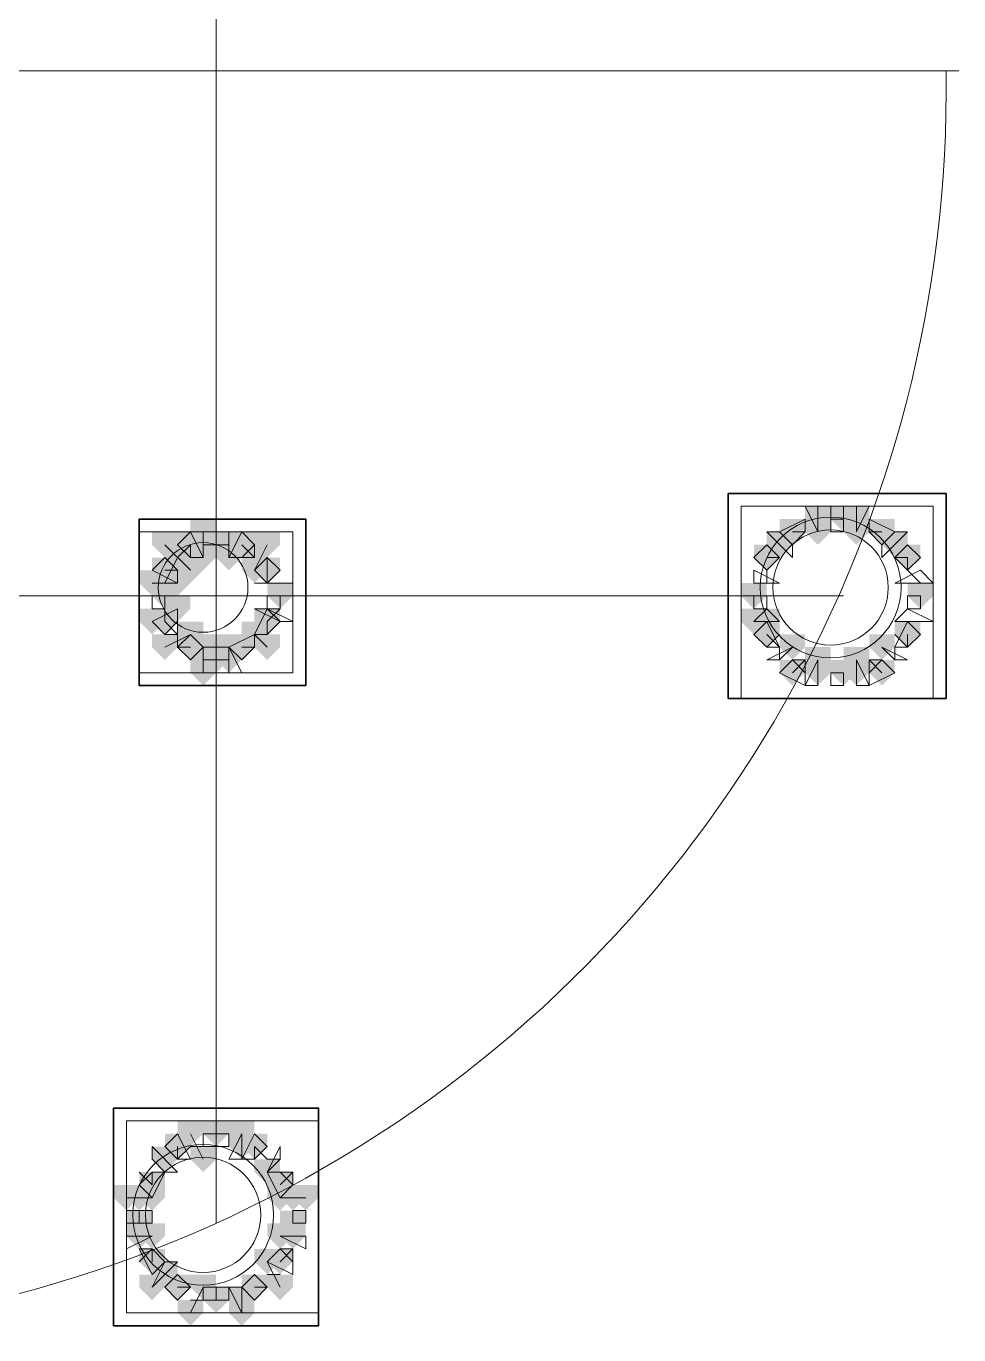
# Model space of a CAD drawing. Header units: millimetres. Extents: x 2315 to 4619, y 1334 to 1897.
# Drawn here: x 3851.61 to 3856.06, y 1548.68 to 1554.92 of the extents above; entities that cross this region are included whole.
import ezdxf

# ---------------------------------------------------------------- set-up
doc = ezdxf.new("R2010")
doc.units = ezdxf.units.MM
for name, color, linetype, true_color in [('PDF_10', 7, 'Continuous', 0x00b85c), ('PDF_AXIS', 7, 'Continuous', 0x00b85c), ('PDF_柱构件', 7, 'Continuous', 0x00b85c), ('PDF_转运站初步方案', 7, 'Continuous', 0x00b85c)]:
    doc.layers.add(name, color=color, linetype=linetype, true_color=true_color)
doc.layers.add('PDF_中心线层', color=1, linetype='Continuous')
doc.layers.add('PDF_粗实线层', color=7, linetype='Continuous')

msp = doc.modelspace()

# ---------------------------------------------------------------- hatches: boundary and pattern name
at = {"layer": 'PDF_10', "transparency": 33554559}
for points in [[(3855.5111, 1552.6298), (3855.45, 1552.6298), (3855.45, 1552.5687), (3855.5111, 1552.5076), (3855.5722, 1552.5687), (3855.5722, 1552.6298)], [(3855.5111, 1552.6298), (3855.45, 1552.6298), (3855.45, 1552.5687), (3855.5111, 1552.5076), (3855.5722, 1552.5687), (3855.5722, 1552.6298)], [(3855.2668, 1552.5687), (3855.2057, 1552.5687), (3855.2057, 1552.5076), (3855.2668, 1552.4466), (3855.3279, 1552.5076), (3855.3279, 1552.5687)], [(3855.2668, 1552.5687), (3855.2057, 1552.5687), (3855.2057, 1552.5076), (3855.2668, 1552.4466), (3855.3279, 1552.5076), (3855.3279, 1552.5687)], [(3855.6944, 1552.5687), (3855.6333, 1552.5687), (3855.6333, 1552.5076), (3855.6944, 1552.4466), (3855.7554, 1552.5076), (3855.7554, 1552.5687)], [(3855.6944, 1552.5687), (3855.6333, 1552.5687), (3855.6333, 1552.5076), (3855.6944, 1552.4466), (3855.7554, 1552.5076), (3855.7554, 1552.5687)], [(3852.396, 1552.5076), (3852.3349, 1552.5076), (3852.3349, 1552.4466), (3852.396, 1552.3855), (3852.4571, 1552.4466), (3852.4571, 1552.5076)], [(3852.396, 1552.5076), (3852.3349, 1552.5076), (3852.3349, 1552.4466), (3852.396, 1552.3855), (3852.4571, 1552.4466), (3852.4571, 1552.5076)], [(3852.5181, 1552.5076), (3852.4571, 1552.5076), (3852.4571, 1552.4466), (3852.5181, 1552.3855), (3852.5792, 1552.4466), (3852.5792, 1552.5076)], [(3852.5181, 1552.5076), (3852.4571, 1552.5076), (3852.4571, 1552.4466), (3852.5181, 1552.3855), (3852.5792, 1552.4466), (3852.5792, 1552.5076)], [(3852.6403, 1552.5076), (3852.5792, 1552.5076), (3852.5792, 1552.4466), (3852.6403, 1552.3855), (3852.7014, 1552.4466), (3852.7014, 1552.5076)], [(3852.6403, 1552.5076), (3852.5792, 1552.5076), (3852.5792, 1552.4466), (3852.6403, 1552.3855), (3852.7014, 1552.4466), (3852.7014, 1552.5076)], [(3855.1446, 1552.4466), (3855.0836, 1552.4466), (3855.0836, 1552.3855), (3855.1446, 1552.3244), (3855.2057, 1552.3855), (3855.2057, 1552.4466)], [(3855.1446, 1552.4466), (3855.0836, 1552.4466), (3855.0836, 1552.3855), (3855.1446, 1552.3244), (3855.2057, 1552.3855), (3855.2057, 1552.4466)], [(3855.8165, 1552.4466), (3855.7554, 1552.4466), (3855.7554, 1552.3855), (3855.8165, 1552.3244), (3855.8776, 1552.3855), (3855.8776, 1552.4466)], [(3855.8165, 1552.4466), (3855.7554, 1552.4466), (3855.7554, 1552.3855), (3855.8165, 1552.3244), (3855.8776, 1552.3855), (3855.8776, 1552.4466)], [(3852.2738, 1552.3855), (3852.2127, 1552.3855), (3852.2127, 1552.3244), (3852.2738, 1552.2633), (3852.3349, 1552.3244), (3852.3349, 1552.3855)], [(3852.2738, 1552.3855), (3852.2127, 1552.3855), (3852.2127, 1552.3244), (3852.2738, 1552.2633), (3852.3349, 1552.3244), (3852.3349, 1552.3855)], [(3852.7625, 1552.3855), (3852.7014, 1552.3855), (3852.7014, 1552.3244), (3852.7625, 1552.2633), (3852.8236, 1552.3244), (3852.8236, 1552.3855)], [(3852.7625, 1552.3855), (3852.7014, 1552.3855), (3852.7014, 1552.3244), (3852.7625, 1552.2633), (3852.8236, 1552.3244), (3852.8236, 1552.3855)], [(3852.7625, 1552.3855), (3852.7014, 1552.3855), (3852.7014, 1552.3244), (3852.7625, 1552.2633), (3852.8236, 1552.3244), (3852.8236, 1552.3855)], [(3852.2738, 1552.2633), (3852.2127, 1552.2633), (3852.2127, 1552.2022), (3852.2738, 1552.1412), (3852.3349, 1552.2022), (3852.3349, 1552.2633)], [(3852.2738, 1552.2633), (3852.2127, 1552.2633), (3852.2127, 1552.2022), (3852.2738, 1552.1412), (3852.3349, 1552.2022), (3852.3349, 1552.2633)], [(3852.8236, 1552.2633), (3852.7625, 1552.2633), (3852.7625, 1552.2022), (3852.8236, 1552.1412), (3852.8846, 1552.2022), (3852.8846, 1552.2633)], [(3852.8236, 1552.2633), (3852.7625, 1552.2633), (3852.7625, 1552.2022), (3852.8236, 1552.1412), (3852.8846, 1552.2022), (3852.8846, 1552.2633)], [(3855.0836, 1552.2633), (3855.0225, 1552.2633), (3855.0225, 1552.2022), (3855.0836, 1552.1412), (3855.1446, 1552.2022), (3855.1446, 1552.2633)], [(3855.0836, 1552.2633), (3855.0225, 1552.2633), (3855.0225, 1552.2022), (3855.0836, 1552.1412), (3855.1446, 1552.2022), (3855.1446, 1552.2633)], [(3855.8776, 1552.2633), (3855.8165, 1552.2633), (3855.8165, 1552.2022), (3855.8776, 1552.1412), (3855.9387, 1552.2022), (3855.9387, 1552.2633)], [(3855.8776, 1552.2633), (3855.8165, 1552.2633), (3855.8165, 1552.2022), (3855.8776, 1552.1412), (3855.9387, 1552.2022), (3855.9387, 1552.2633)], [(3852.2738, 1552.1412), (3852.2127, 1552.1412), (3852.2127, 1552.0801), (3852.2738, 1552.019), (3852.3349, 1552.0801), (3852.3349, 1552.1412)], [(3852.2738, 1552.1412), (3852.2127, 1552.1412), (3852.2127, 1552.0801), (3852.2738, 1552.019), (3852.3349, 1552.0801), (3852.3349, 1552.1412)], [(3852.7625, 1552.1412), (3852.7014, 1552.1412), (3852.7014, 1552.0801), (3852.7625, 1552.019), (3852.8236, 1552.0801), (3852.8236, 1552.1412)], [(3852.7625, 1552.1412), (3852.7014, 1552.1412), (3852.7014, 1552.0801), (3852.7625, 1552.019), (3852.8236, 1552.0801), (3852.8236, 1552.1412)], [(3852.396, 1552.019), (3852.3349, 1552.019), (3852.3349, 1551.9579), (3852.396, 1551.8968), (3852.4571, 1551.9579), (3852.4571, 1552.019)], [(3852.396, 1552.019), (3852.3349, 1552.019), (3852.3349, 1551.9579), (3852.396, 1551.8968), (3852.4571, 1551.9579), (3852.4571, 1552.019)], [(3852.396, 1552.019), (3852.3349, 1552.019), (3852.3349, 1551.9579), (3852.396, 1551.8968), (3852.4571, 1551.9579), (3852.4571, 1552.019)], [(3852.6403, 1552.019), (3852.5792, 1552.019), (3852.5792, 1551.9579), (3852.6403, 1551.8968), (3852.7014, 1551.9579), (3852.7014, 1552.019)], [(3852.6403, 1552.019), (3852.5792, 1552.019), (3852.5792, 1551.9579), (3852.6403, 1551.8968), (3852.7014, 1551.9579), (3852.7014, 1552.019)], [(3855.1446, 1552.0801), (3855.0836, 1552.0801), (3855.0836, 1552.019), (3855.1446, 1551.9579), (3855.2057, 1552.019), (3855.2057, 1552.0801)], [(3855.1446, 1552.0801), (3855.0836, 1552.0801), (3855.0836, 1552.019), (3855.1446, 1551.9579), (3855.2057, 1552.019), (3855.2057, 1552.0801)], [(3855.8165, 1552.0801), (3855.7554, 1552.0801), (3855.7554, 1552.019), (3855.8165, 1551.9579), (3855.8776, 1552.019), (3855.8776, 1552.0801)], [(3855.8165, 1552.0801), (3855.7554, 1552.0801), (3855.7554, 1552.019), (3855.8165, 1551.9579), (3855.8776, 1552.019), (3855.8776, 1552.0801)], [(3852.5181, 1551.9579), (3852.4571, 1551.9579), (3852.4571, 1551.8968), (3852.5181, 1551.8357), (3852.5792, 1551.8968), (3852.5792, 1551.9579)], [(3852.5181, 1551.9579), (3852.4571, 1551.9579), (3852.4571, 1551.8968), (3852.5181, 1551.8357), (3852.5792, 1551.8968), (3852.5792, 1551.9579)], [(3855.2668, 1551.8968), (3855.2057, 1551.8968), (3855.2057, 1551.8357), (3855.2668, 1551.7747), (3855.3279, 1551.8357), (3855.3279, 1551.8968)], [(3855.2668, 1551.8968), (3855.2057, 1551.8968), (3855.2057, 1551.8357), (3855.2668, 1551.7747), (3855.3279, 1551.8357), (3855.3279, 1551.8968)], [(3855.5111, 1551.8968), (3855.45, 1551.8968), (3855.45, 1551.8357), (3855.5111, 1551.7747), (3855.5722, 1551.8357), (3855.5722, 1551.8968)], [(3855.5111, 1551.8968), (3855.45, 1551.8968), (3855.45, 1551.8357), (3855.5111, 1551.7747), (3855.5722, 1551.8357), (3855.5722, 1551.8968)], [(3855.6944, 1551.8968), (3855.6333, 1551.8968), (3855.6333, 1551.8357), (3855.6944, 1551.7747), (3855.7554, 1551.8357), (3855.7554, 1551.8968)], [(3855.6944, 1551.8968), (3855.6333, 1551.8968), (3855.6333, 1551.8357), (3855.6944, 1551.7747), (3855.7554, 1551.8357), (3855.7554, 1551.8968)], [(3852.5181, 1549.6979), (3852.4571, 1549.6979), (3852.4571, 1549.6368), (3852.5181, 1549.5757), (3852.5792, 1549.6368), (3852.5792, 1549.6979)], [(3852.5181, 1549.6979), (3852.4571, 1549.6979), (3852.4571, 1549.6368), (3852.5181, 1549.5757), (3852.5792, 1549.6368), (3852.5792, 1549.6979)], [(3852.3349, 1549.6368), (3852.2738, 1549.6368), (3852.2738, 1549.5757), (3852.3349, 1549.5147), (3852.396, 1549.5757), (3852.396, 1549.6368)], [(3852.3349, 1549.6368), (3852.2738, 1549.6368), (3852.2738, 1549.5757), (3852.3349, 1549.5147), (3852.396, 1549.5757), (3852.396, 1549.6368)], [(3852.7014, 1549.6368), (3852.6403, 1549.6368), (3852.6403, 1549.5757), (3852.7014, 1549.5147), (3852.7625, 1549.5757), (3852.7625, 1549.6368)], [(3852.7014, 1549.6368), (3852.6403, 1549.6368), (3852.6403, 1549.5757), (3852.7014, 1549.5147), (3852.7625, 1549.5757), (3852.7625, 1549.6368)], [(3852.2127, 1549.4536), (3852.1517, 1549.4536), (3852.1517, 1549.3925), (3852.2127, 1549.3314), (3852.2738, 1549.3925), (3852.2738, 1549.4536)], [(3852.2127, 1549.4536), (3852.1517, 1549.4536), (3852.1517, 1549.3925), (3852.2127, 1549.3314), (3852.2738, 1549.3925), (3852.2738, 1549.4536)], [(3852.8236, 1549.4536), (3852.7625, 1549.4536), (3852.7625, 1549.3925), (3852.8236, 1549.3314), (3852.8846, 1549.3925), (3852.8846, 1549.4536)], [(3852.8236, 1549.4536), (3852.7625, 1549.4536), (3852.7625, 1549.3925), (3852.8236, 1549.3314), (3852.8846, 1549.3925), (3852.8846, 1549.4536)], [(3852.1517, 1549.2703), (3852.0906, 1549.2703), (3852.0906, 1549.2093), (3852.1517, 1549.1482), (3852.2127, 1549.2093), (3852.2127, 1549.2703)], [(3852.1517, 1549.2703), (3852.0906, 1549.2703), (3852.0906, 1549.2093), (3852.1517, 1549.1482), (3852.2127, 1549.2093), (3852.2127, 1549.2703)], [(3852.1517, 1549.2703), (3852.0906, 1549.2703), (3852.0906, 1549.2093), (3852.1517, 1549.1482), (3852.2127, 1549.2093), (3852.2127, 1549.2703)], [(3852.8846, 1549.2703), (3852.8236, 1549.2703), (3852.8236, 1549.2093), (3852.8846, 1549.1482), (3852.9457, 1549.2093), (3852.9457, 1549.2703)], [(3852.8846, 1549.2703), (3852.8236, 1549.2703), (3852.8236, 1549.2093), (3852.8846, 1549.1482), (3852.9457, 1549.2093), (3852.9457, 1549.2703)], [(3852.2127, 1549.0871), (3852.1517, 1549.0871), (3852.1517, 1549.026), (3852.2127, 1548.9649), (3852.2738, 1549.026), (3852.2738, 1549.0871)], [(3852.2127, 1549.0871), (3852.1517, 1549.0871), (3852.1517, 1549.026), (3852.2127, 1548.9649), (3852.2738, 1549.026), (3852.2738, 1549.0871)], [(3852.8236, 1549.0871), (3852.7625, 1549.0871), (3852.7625, 1549.026), (3852.8236, 1548.9649), (3852.8846, 1549.026), (3852.8846, 1549.0871)], [(3852.8236, 1549.0871), (3852.7625, 1549.0871), (3852.7625, 1549.026), (3852.8236, 1548.9649), (3852.8846, 1549.026), (3852.8846, 1549.0871)], [(3852.3349, 1548.9649), (3852.2738, 1548.9649), (3852.2738, 1548.9039), (3852.3349, 1548.8428), (3852.396, 1548.9039), (3852.396, 1548.9649)], [(3852.3349, 1548.9649), (3852.2738, 1548.9649), (3852.2738, 1548.9039), (3852.3349, 1548.8428), (3852.396, 1548.9039), (3852.396, 1548.9649)], [(3852.3349, 1548.9649), (3852.2738, 1548.9649), (3852.2738, 1548.9039), (3852.3349, 1548.8428), (3852.396, 1548.9039), (3852.396, 1548.9649)], [(3852.7014, 1548.9649), (3852.6403, 1548.9649), (3852.6403, 1548.9039), (3852.7014, 1548.8428), (3852.7625, 1548.9039), (3852.7625, 1548.9649)], [(3852.7014, 1548.9649), (3852.6403, 1548.9649), (3852.6403, 1548.9039), (3852.7014, 1548.8428), (3852.7625, 1548.9039), (3852.7625, 1548.9649)], [(3852.7014, 1548.9649), (3852.6403, 1548.9649), (3852.6403, 1548.9039), (3852.7014, 1548.8428), (3852.7625, 1548.9039), (3852.7625, 1548.9649)], [(3852.5181, 1548.9039), (3852.4571, 1548.9039), (3852.4571, 1548.8428), (3852.5181, 1548.7817), (3852.5792, 1548.8428), (3852.5792, 1548.9039)], [(3852.5181, 1548.9039), (3852.4571, 1548.9039), (3852.4571, 1548.8428), (3852.5181, 1548.7817), (3852.5792, 1548.8428), (3852.5792, 1548.9039)]]:
    msp.add_hatch(color=6, dxfattribs=at).paths.add_polyline_path(points)
at = {"layer": 'PDF_柱构件', "transparency": 33554559}
for points in [[(3855.389, 1552.6298), (3855.3279, 1552.6298), (3855.3279, 1552.5687), (3855.389, 1552.5076), (3855.45, 1552.5687), (3855.45, 1552.6298)], [(3855.5722, 1552.6298), (3855.5111, 1552.6298), (3855.5111, 1552.5687), (3855.5722, 1552.5076), (3855.6333, 1552.5687), (3855.6333, 1552.6298)], [(3852.4571, 1552.5687), (3852.396, 1552.5687), (3852.396, 1552.5076), (3852.4571, 1552.4466), (3852.5181, 1552.5076), (3852.5181, 1552.5687)], [(3855.389, 1552.5687), (3855.3279, 1552.5687), (3855.3279, 1552.5076), (3855.389, 1552.4466), (3855.45, 1552.5076), (3855.45, 1552.5687)], [(3855.5722, 1552.5687), (3855.5111, 1552.5687), (3855.5111, 1552.5076), (3855.5722, 1552.4466), (3855.6333, 1552.5076), (3855.6333, 1552.5687)], [(3852.2738, 1552.5076), (3852.2127, 1552.5076), (3852.2127, 1552.4466), (3852.2738, 1552.3855), (3852.3349, 1552.4466), (3852.3349, 1552.5076)], [(3852.4571, 1552.5076), (3852.396, 1552.5076), (3852.396, 1552.4466), (3852.4571, 1552.3855), (3852.5181, 1552.4466), (3852.5181, 1552.5076)], [(3852.5792, 1552.5076), (3852.5181, 1552.5076), (3852.5181, 1552.4466), (3852.5792, 1552.3855), (3852.6403, 1552.4466), (3852.6403, 1552.5076)], [(3852.7625, 1552.5076), (3852.7014, 1552.5076), (3852.7014, 1552.4466), (3852.7625, 1552.3855), (3852.8236, 1552.4466), (3852.8236, 1552.5076)], [(3855.2057, 1552.5076), (3855.1446, 1552.5076), (3855.1446, 1552.4466), (3855.2057, 1552.3855), (3855.2668, 1552.4466), (3855.2668, 1552.5076)], [(3855.7554, 1552.5076), (3855.6944, 1552.5076), (3855.6944, 1552.4466), (3855.7554, 1552.3855), (3855.8165, 1552.4466), (3855.8165, 1552.5076)], [(3852.3349, 1552.4466), (3852.2738, 1552.4466), (3852.2738, 1552.3855), (3852.3349, 1552.3244), (3852.396, 1552.3855), (3852.396, 1552.4466)], [(3852.4571, 1552.4466), (3852.396, 1552.4466), (3852.396, 1552.3855), (3852.4571, 1552.3244), (3852.5181, 1552.3855), (3852.5181, 1552.4466)], [(3852.5792, 1552.4466), (3852.5181, 1552.4466), (3852.5181, 1552.3855), (3852.5792, 1552.3244), (3852.6403, 1552.3855), (3852.6403, 1552.4466)], [(3852.7014, 1552.4466), (3852.6403, 1552.4466), (3852.6403, 1552.3855), (3852.7014, 1552.3244), (3852.7625, 1552.3855), (3852.7625, 1552.4466)], [(3852.396, 1552.3855), (3852.3349, 1552.3855), (3852.3349, 1552.3244), (3852.396, 1552.2633), (3852.4571, 1552.3244), (3852.4571, 1552.3855)], [(3852.7014, 1552.3855), (3852.6403, 1552.3855), (3852.6403, 1552.3244), (3852.7014, 1552.2633), (3852.7625, 1552.3244), (3852.7625, 1552.3855)], [(3852.2127, 1552.3244), (3852.1517, 1552.3244), (3852.1517, 1552.2633), (3852.2127, 1552.2022), (3852.2738, 1552.2633), (3852.2738, 1552.3244)], [(3852.2738, 1552.3244), (3852.2127, 1552.3244), (3852.2127, 1552.2633), (3852.2738, 1552.2022), (3852.3349, 1552.2633), (3852.3349, 1552.3244)], [(3852.3349, 1552.3244), (3852.2738, 1552.3244), (3852.2738, 1552.2633), (3852.3349, 1552.2022), (3852.396, 1552.2633), (3852.396, 1552.3244)], [(3852.3349, 1552.2022), (3852.2738, 1552.2022), (3852.2738, 1552.1412), (3852.3349, 1552.0801), (3852.396, 1552.1412), (3852.396, 1552.2022)], [(3852.2127, 1552.1412), (3852.1517, 1552.1412), (3852.1517, 1552.0801), (3852.2127, 1552.019), (3852.2738, 1552.0801), (3852.2738, 1552.1412)], [(3855.0836, 1552.1412), (3855.0225, 1552.1412), (3855.0225, 1552.0801), (3855.0836, 1552.019), (3855.1446, 1552.0801), (3855.1446, 1552.1412)], [(3855.1446, 1552.1412), (3855.0836, 1552.1412), (3855.0836, 1552.0801), (3855.1446, 1552.019), (3855.2057, 1552.0801), (3855.2057, 1552.1412)], [(3852.2738, 1552.019), (3852.2127, 1552.019), (3852.2127, 1551.9579), (3852.2738, 1551.8968), (3852.3349, 1551.9579), (3852.3349, 1552.019)], [(3852.396, 1552.0801), (3852.3349, 1552.0801), (3852.3349, 1552.019), (3852.396, 1551.9579), (3852.4571, 1552.019), (3852.4571, 1552.0801)], [(3852.4571, 1552.019), (3852.396, 1552.019), (3852.396, 1551.9579), (3852.4571, 1551.8968), (3852.5181, 1551.9579), (3852.5181, 1552.019)], [(3852.5792, 1552.019), (3852.5181, 1552.019), (3852.5181, 1551.9579), (3852.5792, 1551.8968), (3852.6403, 1551.9579), (3852.6403, 1552.019)], [(3852.7014, 1552.0801), (3852.6403, 1552.0801), (3852.6403, 1552.019), (3852.7014, 1551.9579), (3852.7625, 1552.019), (3852.7625, 1552.0801)], [(3852.7625, 1552.019), (3852.7014, 1552.019), (3852.7014, 1551.9579), (3852.7625, 1551.8968), (3852.8236, 1551.9579), (3852.8236, 1552.019)], [(3855.2668, 1552.019), (3855.2057, 1552.019), (3855.2057, 1551.9579), (3855.2668, 1551.8968), (3855.3279, 1551.9579), (3855.3279, 1552.019)], [(3855.6944, 1552.019), (3855.6333, 1552.019), (3855.6333, 1551.9579), (3855.6944, 1551.8968), (3855.7554, 1551.9579), (3855.7554, 1552.019)], [(3852.4571, 1551.9579), (3852.396, 1551.9579), (3852.396, 1551.8968), (3852.4571, 1551.8357), (3852.5181, 1551.8968), (3852.5181, 1551.9579)], [(3852.5792, 1551.9579), (3852.5181, 1551.9579), (3852.5181, 1551.8968), (3852.5792, 1551.8357), (3852.6403, 1551.8968), (3852.6403, 1551.9579)], [(3855.389, 1551.9579), (3855.3279, 1551.9579), (3855.3279, 1551.8968), (3855.389, 1551.8357), (3855.45, 1551.8968), (3855.45, 1551.9579)], [(3855.5722, 1551.9579), (3855.5111, 1551.9579), (3855.5111, 1551.8968), (3855.5722, 1551.8357), (3855.6333, 1551.8968), (3855.6333, 1551.9579)], [(3852.4571, 1551.8968), (3852.396, 1551.8968), (3852.396, 1551.8357), (3852.4571, 1551.7747), (3852.5181, 1551.8357), (3852.5181, 1551.8968)], [(3855.389, 1551.8968), (3855.3279, 1551.8968), (3855.3279, 1551.8357), (3855.389, 1551.7747), (3855.45, 1551.8357), (3855.45, 1551.8968)], [(3855.5722, 1551.8968), (3855.5111, 1551.8968), (3855.5111, 1551.8357), (3855.5722, 1551.7747), (3855.6333, 1551.8357), (3855.6333, 1551.8968)], [(3852.396, 1549.6979), (3852.3349, 1549.6979), (3852.3349, 1549.6368), (3852.396, 1549.5757), (3852.4571, 1549.6368), (3852.4571, 1549.6979)], [(3852.6403, 1549.6979), (3852.5792, 1549.6979), (3852.5792, 1549.6368), (3852.6403, 1549.5757), (3852.7014, 1549.6368), (3852.7014, 1549.6979)], [(3852.6403, 1549.6368), (3852.5792, 1549.6368), (3852.5792, 1549.5757), (3852.6403, 1549.5147), (3852.7014, 1549.5757), (3852.7014, 1549.6368)], [(3852.2738, 1549.5757), (3852.2127, 1549.5757), (3852.2127, 1549.5147), (3852.2738, 1549.4536), (3852.3349, 1549.5147), (3852.3349, 1549.5757)], [(3852.4571, 1549.5757), (3852.396, 1549.5757), (3852.396, 1549.5147), (3852.4571, 1549.4536), (3852.5181, 1549.5147), (3852.5181, 1549.5757)], [(3852.7625, 1549.5147), (3852.7014, 1549.5147), (3852.7014, 1549.4536), (3852.7625, 1549.3925), (3852.8236, 1549.4536), (3852.8236, 1549.5147)], [(3852.0906, 1549.3925), (3852.0295, 1549.3925), (3852.0295, 1549.3314), (3852.0906, 1549.2703), (3852.1517, 1549.3314), (3852.1517, 1549.3925)], [(3852.1517, 1549.3925), (3852.0906, 1549.3925), (3852.0906, 1549.3314), (3852.1517, 1549.2703), (3852.2127, 1549.3314), (3852.2127, 1549.3925)], [(3852.2127, 1549.3925), (3852.1517, 1549.3925), (3852.1517, 1549.3314), (3852.2127, 1549.2703), (3852.2738, 1549.3314), (3852.2738, 1549.3925)], [(3852.8236, 1549.3925), (3852.7625, 1549.3925), (3852.7625, 1549.3314), (3852.8236, 1549.2703), (3852.8846, 1549.3314), (3852.8846, 1549.3925)], [(3852.8846, 1549.3925), (3852.8236, 1549.3925), (3852.8236, 1549.3314), (3852.8846, 1549.2703), (3852.9457, 1549.3314), (3852.9457, 1549.3925)], [(3852.9457, 1549.3925), (3852.8846, 1549.3925), (3852.8846, 1549.3314), (3852.9457, 1549.2703), (3853.0068, 1549.3314), (3853.0068, 1549.3925)], [(3852.1517, 1549.2093), (3852.0906, 1549.2093), (3852.0906, 1549.1482), (3852.1517, 1549.0871), (3852.2127, 1549.1482), (3852.2127, 1549.2093)], [(3852.2127, 1549.2093), (3852.1517, 1549.2093), (3852.1517, 1549.1482), (3852.2127, 1549.0871), (3852.2738, 1549.1482), (3852.2738, 1549.2093)], [(3852.8236, 1549.2093), (3852.7625, 1549.2093), (3852.7625, 1549.1482), (3852.8236, 1549.0871), (3852.8846, 1549.1482), (3852.8846, 1549.2093)], [(3852.8846, 1549.2093), (3852.8236, 1549.2093), (3852.8236, 1549.1482), (3852.8846, 1549.0871), (3852.9457, 1549.1482), (3852.9457, 1549.2093)], [(3852.7625, 1549.0871), (3852.7014, 1549.0871), (3852.7014, 1549.026), (3852.7625, 1548.9649), (3852.8236, 1549.026), (3852.8236, 1549.0871)], [(3852.2738, 1549.026), (3852.2127, 1549.026), (3852.2127, 1548.9649), (3852.2738, 1548.9039), (3852.3349, 1548.9649), (3852.3349, 1549.026)], [(3852.2127, 1548.9649), (3852.1517, 1548.9649), (3852.1517, 1548.9039), (3852.2127, 1548.8428), (3852.2738, 1548.9039), (3852.2738, 1548.9649)], [(3852.4571, 1548.9649), (3852.396, 1548.9649), (3852.396, 1548.9039), (3852.4571, 1548.8428), (3852.5181, 1548.9039), (3852.5181, 1548.9649)], [(3852.8236, 1548.9649), (3852.7625, 1548.9649), (3852.7625, 1548.9039), (3852.8236, 1548.8428), (3852.8846, 1548.9039), (3852.8846, 1548.9649)], [(3852.6403, 1548.9039), (3852.5792, 1548.9039), (3852.5792, 1548.8428), (3852.6403, 1548.7817), (3852.7014, 1548.8428), (3852.7014, 1548.9039)], [(3852.396, 1548.8428), (3852.3349, 1548.8428), (3852.3349, 1548.7817), (3852.396, 1548.7206), (3852.4571, 1548.7817), (3852.4571, 1548.8428)], [(3852.6403, 1548.8428), (3852.5792, 1548.8428), (3852.5792, 1548.7817), (3852.6403, 1548.7206), (3852.7014, 1548.7817), (3852.7014, 1548.8428)]]:
    msp.add_hatch(color=6, dxfattribs=at).paths.add_polyline_path(points)
at = {"layer": 'PDF_转运站初步方案', "transparency": 33554559}
for points in [[(3855.5111, 1552.6298), (3855.45, 1552.6298), (3855.45, 1552.5687), (3855.5111, 1552.5076), (3855.5722, 1552.5687), (3855.5722, 1552.6298)], [(3855.5111, 1552.6298), (3855.45, 1552.6298), (3855.45, 1552.5687), (3855.5111, 1552.5076), (3855.5722, 1552.5687), (3855.5722, 1552.6298)], [(3855.2668, 1552.5687), (3855.2057, 1552.5687), (3855.2057, 1552.5076), (3855.2668, 1552.4466), (3855.3279, 1552.5076), (3855.3279, 1552.5687)], [(3855.2668, 1552.5687), (3855.2057, 1552.5687), (3855.2057, 1552.5076), (3855.2668, 1552.4466), (3855.3279, 1552.5076), (3855.3279, 1552.5687)], [(3855.6944, 1552.5687), (3855.6333, 1552.5687), (3855.6333, 1552.5076), (3855.6944, 1552.4466), (3855.7554, 1552.5076), (3855.7554, 1552.5687)], [(3855.6944, 1552.5687), (3855.6333, 1552.5687), (3855.6333, 1552.5076), (3855.6944, 1552.4466), (3855.7554, 1552.5076), (3855.7554, 1552.5687)], [(3852.396, 1552.5076), (3852.3349, 1552.5076), (3852.3349, 1552.4466), (3852.396, 1552.3855), (3852.4571, 1552.4466), (3852.4571, 1552.5076)], [(3852.396, 1552.5076), (3852.3349, 1552.5076), (3852.3349, 1552.4466), (3852.396, 1552.3855), (3852.4571, 1552.4466), (3852.4571, 1552.5076)], [(3852.5181, 1552.5076), (3852.4571, 1552.5076), (3852.4571, 1552.4466), (3852.5181, 1552.3855), (3852.5792, 1552.4466), (3852.5792, 1552.5076)], [(3852.5181, 1552.5076), (3852.4571, 1552.5076), (3852.4571, 1552.4466), (3852.5181, 1552.3855), (3852.5792, 1552.4466), (3852.5792, 1552.5076)], [(3852.6403, 1552.5076), (3852.5792, 1552.5076), (3852.5792, 1552.4466), (3852.6403, 1552.3855), (3852.7014, 1552.4466), (3852.7014, 1552.5076)], [(3852.6403, 1552.5076), (3852.5792, 1552.5076), (3852.5792, 1552.4466), (3852.6403, 1552.3855), (3852.7014, 1552.4466), (3852.7014, 1552.5076)], [(3855.1446, 1552.4466), (3855.0836, 1552.4466), (3855.0836, 1552.3855), (3855.1446, 1552.3244), (3855.2057, 1552.3855), (3855.2057, 1552.4466)], [(3855.1446, 1552.4466), (3855.0836, 1552.4466), (3855.0836, 1552.3855), (3855.1446, 1552.3244), (3855.2057, 1552.3855), (3855.2057, 1552.4466)], [(3855.8165, 1552.4466), (3855.7554, 1552.4466), (3855.7554, 1552.3855), (3855.8165, 1552.3244), (3855.8776, 1552.3855), (3855.8776, 1552.4466)], [(3855.8165, 1552.4466), (3855.7554, 1552.4466), (3855.7554, 1552.3855), (3855.8165, 1552.3244), (3855.8776, 1552.3855), (3855.8776, 1552.4466)], [(3852.2738, 1552.3855), (3852.2127, 1552.3855), (3852.2127, 1552.3244), (3852.2738, 1552.2633), (3852.3349, 1552.3244), (3852.3349, 1552.3855)], [(3852.2738, 1552.3855), (3852.2127, 1552.3855), (3852.2127, 1552.3244), (3852.2738, 1552.2633), (3852.3349, 1552.3244), (3852.3349, 1552.3855)], [(3852.7625, 1552.3855), (3852.7014, 1552.3855), (3852.7014, 1552.3244), (3852.7625, 1552.2633), (3852.8236, 1552.3244), (3852.8236, 1552.3855)], [(3852.7625, 1552.3855), (3852.7014, 1552.3855), (3852.7014, 1552.3244), (3852.7625, 1552.2633), (3852.8236, 1552.3244), (3852.8236, 1552.3855)], [(3852.2738, 1552.2633), (3852.2127, 1552.2633), (3852.2127, 1552.2022), (3852.2738, 1552.1412), (3852.3349, 1552.2022), (3852.3349, 1552.2633)], [(3852.2738, 1552.2633), (3852.2127, 1552.2633), (3852.2127, 1552.2022), (3852.2738, 1552.1412), (3852.3349, 1552.2022), (3852.3349, 1552.2633)], [(3852.8236, 1552.2633), (3852.7625, 1552.2633), (3852.7625, 1552.2022), (3852.8236, 1552.1412), (3852.8846, 1552.2022), (3852.8846, 1552.2633)], [(3852.8236, 1552.2633), (3852.7625, 1552.2633), (3852.7625, 1552.2022), (3852.8236, 1552.1412), (3852.8846, 1552.2022), (3852.8846, 1552.2633)], [(3855.0836, 1552.2633), (3855.0225, 1552.2633), (3855.0225, 1552.2022), (3855.0836, 1552.1412), (3855.1446, 1552.2022), (3855.1446, 1552.2633)], [(3855.0836, 1552.2633), (3855.0225, 1552.2633), (3855.0225, 1552.2022), (3855.0836, 1552.1412), (3855.1446, 1552.2022), (3855.1446, 1552.2633)], [(3855.8776, 1552.2633), (3855.8165, 1552.2633), (3855.8165, 1552.2022), (3855.8776, 1552.1412), (3855.9387, 1552.2022), (3855.9387, 1552.2633)], [(3855.8776, 1552.2633), (3855.8165, 1552.2633), (3855.8165, 1552.2022), (3855.8776, 1552.1412), (3855.9387, 1552.2022), (3855.9387, 1552.2633)], [(3852.2738, 1552.1412), (3852.2127, 1552.1412), (3852.2127, 1552.0801), (3852.2738, 1552.019), (3852.3349, 1552.0801), (3852.3349, 1552.1412)], [(3852.2738, 1552.1412), (3852.2127, 1552.1412), (3852.2127, 1552.0801), (3852.2738, 1552.019), (3852.3349, 1552.0801), (3852.3349, 1552.1412)], [(3852.7625, 1552.1412), (3852.7014, 1552.1412), (3852.7014, 1552.0801), (3852.7625, 1552.019), (3852.8236, 1552.0801), (3852.8236, 1552.1412)], [(3852.7625, 1552.1412), (3852.7014, 1552.1412), (3852.7014, 1552.0801), (3852.7625, 1552.019), (3852.8236, 1552.0801), (3852.8236, 1552.1412)], [(3852.396, 1552.019), (3852.3349, 1552.019), (3852.3349, 1551.9579), (3852.396, 1551.8968), (3852.4571, 1551.9579), (3852.4571, 1552.019)], [(3852.396, 1552.019), (3852.3349, 1552.019), (3852.3349, 1551.9579), (3852.396, 1551.8968), (3852.4571, 1551.9579), (3852.4571, 1552.019)], [(3852.6403, 1552.019), (3852.5792, 1552.019), (3852.5792, 1551.9579), (3852.6403, 1551.8968), (3852.7014, 1551.9579), (3852.7014, 1552.019)], [(3852.6403, 1552.019), (3852.5792, 1552.019), (3852.5792, 1551.9579), (3852.6403, 1551.8968), (3852.7014, 1551.9579), (3852.7014, 1552.019)], [(3855.1446, 1552.0801), (3855.0836, 1552.0801), (3855.0836, 1552.019), (3855.1446, 1551.9579), (3855.2057, 1552.019), (3855.2057, 1552.0801)], [(3855.1446, 1552.0801), (3855.0836, 1552.0801), (3855.0836, 1552.019), (3855.1446, 1551.9579), (3855.2057, 1552.019), (3855.2057, 1552.0801)], [(3855.8165, 1552.0801), (3855.7554, 1552.0801), (3855.7554, 1552.019), (3855.8165, 1551.9579), (3855.8776, 1552.019), (3855.8776, 1552.0801)], [(3855.8165, 1552.0801), (3855.7554, 1552.0801), (3855.7554, 1552.019), (3855.8165, 1551.9579), (3855.8776, 1552.019), (3855.8776, 1552.0801)], [(3852.5181, 1551.9579), (3852.4571, 1551.9579), (3852.4571, 1551.8968), (3852.5181, 1551.8357), (3852.5792, 1551.8968), (3852.5792, 1551.9579)], [(3852.5181, 1551.9579), (3852.4571, 1551.9579), (3852.4571, 1551.8968), (3852.5181, 1551.8357), (3852.5792, 1551.8968), (3852.5792, 1551.9579)], [(3855.2668, 1551.8968), (3855.2057, 1551.8968), (3855.2057, 1551.8357), (3855.2668, 1551.7747), (3855.3279, 1551.8357), (3855.3279, 1551.8968)], [(3855.2668, 1551.8968), (3855.2057, 1551.8968), (3855.2057, 1551.8357), (3855.2668, 1551.7747), (3855.3279, 1551.8357), (3855.3279, 1551.8968)], [(3855.5111, 1551.8968), (3855.45, 1551.8968), (3855.45, 1551.8357), (3855.5111, 1551.7747), (3855.5722, 1551.8357), (3855.5722, 1551.8968)], [(3855.5111, 1551.8968), (3855.45, 1551.8968), (3855.45, 1551.8357), (3855.5111, 1551.7747), (3855.5722, 1551.8357), (3855.5722, 1551.8968)], [(3855.6944, 1551.8968), (3855.6333, 1551.8968), (3855.6333, 1551.8357), (3855.6944, 1551.7747), (3855.7554, 1551.8357), (3855.7554, 1551.8968)], [(3855.6944, 1551.8968), (3855.6333, 1551.8968), (3855.6333, 1551.8357), (3855.6944, 1551.7747), (3855.7554, 1551.8357), (3855.7554, 1551.8968)], [(3852.5181, 1549.6979), (3852.4571, 1549.6979), (3852.4571, 1549.6368), (3852.5181, 1549.5757), (3852.5792, 1549.6368), (3852.5792, 1549.6979)], [(3852.5181, 1549.6979), (3852.4571, 1549.6979), (3852.4571, 1549.6368), (3852.5181, 1549.5757), (3852.5792, 1549.6368), (3852.5792, 1549.6979)], [(3852.3349, 1549.6368), (3852.2738, 1549.6368), (3852.2738, 1549.5757), (3852.3349, 1549.5147), (3852.396, 1549.5757), (3852.396, 1549.6368)], [(3852.3349, 1549.6368), (3852.2738, 1549.6368), (3852.2738, 1549.5757), (3852.3349, 1549.5147), (3852.396, 1549.5757), (3852.396, 1549.6368)], [(3852.7014, 1549.6368), (3852.6403, 1549.6368), (3852.6403, 1549.5757), (3852.7014, 1549.5147), (3852.7625, 1549.5757), (3852.7625, 1549.6368)], [(3852.7014, 1549.6368), (3852.6403, 1549.6368), (3852.6403, 1549.5757), (3852.7014, 1549.5147), (3852.7625, 1549.5757), (3852.7625, 1549.6368)], [(3852.2127, 1549.4536), (3852.1517, 1549.4536), (3852.1517, 1549.3925), (3852.2127, 1549.3314), (3852.2738, 1549.3925), (3852.2738, 1549.4536)], [(3852.2127, 1549.4536), (3852.1517, 1549.4536), (3852.1517, 1549.3925), (3852.2127, 1549.3314), (3852.2738, 1549.3925), (3852.2738, 1549.4536)], [(3852.8236, 1549.4536), (3852.7625, 1549.4536), (3852.7625, 1549.3925), (3852.8236, 1549.3314), (3852.8846, 1549.3925), (3852.8846, 1549.4536)], [(3852.8236, 1549.4536), (3852.7625, 1549.4536), (3852.7625, 1549.3925), (3852.8236, 1549.3314), (3852.8846, 1549.3925), (3852.8846, 1549.4536)], [(3852.1517, 1549.2703), (3852.0906, 1549.2703), (3852.0906, 1549.2093), (3852.1517, 1549.1482), (3852.2127, 1549.2093), (3852.2127, 1549.2703)], [(3852.1517, 1549.2703), (3852.0906, 1549.2703), (3852.0906, 1549.2093), (3852.1517, 1549.1482), (3852.2127, 1549.2093), (3852.2127, 1549.2703)], [(3852.8846, 1549.2703), (3852.8236, 1549.2703), (3852.8236, 1549.2093), (3852.8846, 1549.1482), (3852.9457, 1549.2093), (3852.9457, 1549.2703)], [(3852.8846, 1549.2703), (3852.8236, 1549.2703), (3852.8236, 1549.2093), (3852.8846, 1549.1482), (3852.9457, 1549.2093), (3852.9457, 1549.2703)], [(3852.2127, 1549.0871), (3852.1517, 1549.0871), (3852.1517, 1549.026), (3852.2127, 1548.9649), (3852.2738, 1549.026), (3852.2738, 1549.0871)], [(3852.2127, 1549.0871), (3852.1517, 1549.0871), (3852.1517, 1549.026), (3852.2127, 1548.9649), (3852.2738, 1549.026), (3852.2738, 1549.0871)], [(3852.8236, 1549.0871), (3852.7625, 1549.0871), (3852.7625, 1549.026), (3852.8236, 1548.9649), (3852.8846, 1549.026), (3852.8846, 1549.0871)], [(3852.8236, 1549.0871), (3852.7625, 1549.0871), (3852.7625, 1549.026), (3852.8236, 1548.9649), (3852.8846, 1549.026), (3852.8846, 1549.0871)], [(3852.3349, 1548.9649), (3852.2738, 1548.9649), (3852.2738, 1548.9039), (3852.3349, 1548.8428), (3852.396, 1548.9039), (3852.396, 1548.9649)], [(3852.3349, 1548.9649), (3852.2738, 1548.9649), (3852.2738, 1548.9039), (3852.3349, 1548.8428), (3852.396, 1548.9039), (3852.396, 1548.9649)], [(3852.7014, 1548.9649), (3852.6403, 1548.9649), (3852.6403, 1548.9039), (3852.7014, 1548.8428), (3852.7625, 1548.9039), (3852.7625, 1548.9649)], [(3852.7014, 1548.9649), (3852.6403, 1548.9649), (3852.6403, 1548.9039), (3852.7014, 1548.8428), (3852.7625, 1548.9039), (3852.7625, 1548.9649)], [(3852.5181, 1548.9039), (3852.4571, 1548.9039), (3852.4571, 1548.8428), (3852.5181, 1548.7817), (3852.5792, 1548.8428), (3852.5792, 1548.9039)], [(3852.5181, 1548.9039), (3852.4571, 1548.9039), (3852.4571, 1548.8428), (3852.5181, 1548.7817), (3852.5792, 1548.8428), (3852.5792, 1548.9039)]]:
    msp.add_hatch(color=6, dxfattribs=at).paths.add_polyline_path(points)

# ---------------------------------------------------------------- linework, layer by layer
at = {"layer": 'PDF_10', "color": 6, "lineweight": 18}
for points in [[(3855.45, 1552.5687), (3855.5111, 1552.5687), (3855.5111, 1552.5076)], [(3852.5181, 1552.5076), (3852.5181, 1552.4466), (3852.5792, 1552.4466)], [(3855.2668, 1552.5076), (3855.3279, 1552.5076), (3855.2668, 1552.5076)], [(3855.6944, 1552.5076), (3855.6333, 1552.5076), (3855.6944, 1552.5076)], [(3852.2738, 1552.2633), (3852.3349, 1552.3855), (3852.396, 1552.4466), (3852.396, 1552.3855)], [(3852.6403, 1552.4466), (3852.7014, 1552.3855)], [(3852.6403, 1552.3855), (3852.7014, 1552.4466)], [(3852.7625, 1552.3855), (3852.7625, 1552.2633)], [(3855.1446, 1552.3244), (3855.2057, 1552.3855), (3855.1446, 1552.3855)], [(3855.7554, 1552.3855), (3855.8165, 1552.3855), (3855.8165, 1552.3244)], [(3852.3349, 1552.3244), (3852.2738, 1552.3244)], [(3852.2738, 1552.1412), (3852.2738, 1552.2022), (3852.2127, 1552.2022)], [(3852.7625, 1552.2022), (3852.8236, 1552.2022), (3852.8236, 1552.1412)], [(3855.0836, 1552.1412), (3855.0836, 1552.2022), (3855.1446, 1552.2022)], [(3855.8165, 1552.2022), (3855.8776, 1552.2022), (3855.8776, 1552.1412)], [(3852.3349, 1552.019), (3852.2738, 1552.0801)], [(3852.3349, 1552.0801), (3852.2738, 1552.019)], [(3852.7625, 1552.019), (3852.7625, 1552.0801), (3852.7625, 1552.019)], [(3855.2057, 1551.9579), (3855.1446, 1552.019)], [(3855.2057, 1552.019), (3855.1446, 1551.9579)], [(3855.8165, 1552.019), (3855.8165, 1551.9579), (3855.7554, 1552.019)], [(3852.396, 1551.9579), (3852.3349, 1551.9579)], [(3852.5792, 1551.8968), (3852.5181, 1551.8968), (3852.5181, 1551.9579)], [(3852.7014, 1551.9579), (3852.6403, 1551.9579), (3852.7014, 1551.9579)], [(3855.3279, 1551.8357), (3855.2668, 1551.8968)], [(3855.3279, 1551.8968), (3855.2668, 1551.8357)], [(3855.6944, 1551.8968), (3855.6333, 1551.8357)], [(3855.6333, 1551.8968), (3855.6944, 1551.8357)], [(3855.5111, 1551.7747), (3855.5111, 1551.8357), (3855.45, 1551.8357)], [(3852.5792, 1549.6368), (3852.5181, 1549.6368), (3852.5181, 1549.5757)], [(3852.396, 1549.5757), (3852.3349, 1549.5147), (3852.3349, 1549.5757)], [(3852.7625, 1549.5147), (3852.7014, 1549.5757), (3852.7014, 1549.5147)], [(3852.2127, 1549.4536), (3852.2127, 1549.3925), (3852.1517, 1549.4536)], [(3852.8846, 1549.3925), (3852.8236, 1549.4536)], [(3852.8236, 1549.3925), (3852.8846, 1549.4536)], [(3852.1517, 1549.2703), (3852.1517, 1549.2093)], [(3852.9457, 1549.2093), (3852.8846, 1549.2093), (3852.8846, 1549.2703)], [(3852.1517, 1549.026), (3852.2127, 1549.0871), (3852.2127, 1549.026)], [(3852.8236, 1549.026), (3852.8846, 1549.0871)], [(3852.8236, 1549.0871), (3852.8846, 1549.026)], [(3852.3349, 1548.9039), (3852.396, 1548.9039)], [(3852.5181, 1548.9039), (3852.5181, 1548.8428), (3852.5792, 1548.8428)], [(3852.7014, 1548.9039), (3852.7625, 1548.9039)]]:
    msp.add_lwpolyline(points, dxfattribs=at)
at = {"layer": 'PDF_AXIS', "color": 6, "lineweight": 18}
for points in [[(3855.9387, 1551.7136), (3855.9387, 1552.6298), (3855.0225, 1552.6298), (3855.0225, 1551.7136)], [(3852.8846, 1551.8357), (3852.8846, 1552.5076), (3852.1517, 1552.5076), (3852.1517, 1551.8357)], [(3852.0906, 1548.7817), (3852.0906, 1549.6979), (3853.0068, 1549.6979), (3853.0068, 1548.7817)]]:
    msp.add_lwpolyline(points, close=True, dxfattribs=at)
at = {"layer": 'PDF_中心线层', "color": 6, "lineweight": 18}
for points in [[(3852.5181, 1549.2093), (3852.5181, 1560.1428)], [(3856.0609, 1554.7066), (3844.0279, 1554.7066), (3856.0609, 1554.7066)], [(3844.5776, 1552.2022), (3855.5111, 1552.2022)]]:
    msp.add_lwpolyline(points, dxfattribs=at)
msp.add_arc((3850.0614, 1554.6164), 5.939, 239.20546, 0.87023, dxfattribs=at)
at = {"layer": 'PDF_柱构件', "color": 6, "lineweight": 18}
for points in [[(3855.3279, 1552.6298), (3855.389, 1552.5076), (3855.389, 1552.6298)], [(3855.45, 1552.5076), (3855.5111, 1552.5076), (3855.5111, 1552.6298), (3855.45, 1552.6298)], [(3855.5722, 1552.6298), (3855.5722, 1552.5076), (3855.6333, 1552.6298)], [(3855.2668, 1552.4466), (3855.3279, 1552.5076), (3855.3279, 1552.5687), (3855.2057, 1552.5076)], [(3855.6333, 1552.5076), (3855.6944, 1552.4466), (3855.7554, 1552.5076), (3855.6333, 1552.5687)], [(3852.396, 1552.3855), (3852.4571, 1552.3855), (3852.396, 1552.5076), (3852.3349, 1552.4466)], [(3852.4571, 1552.5076), (3852.4571, 1552.3855)], [(3852.4571, 1552.4466), (3852.5792, 1552.4466), (3852.5792, 1552.5076), (3852.4571, 1552.5076)], [(3852.5792, 1552.5076), (3852.5792, 1552.3855), (3852.6403, 1552.5076)], [(3852.5792, 1552.3855), (3852.7014, 1552.3855), (3852.7014, 1552.4466), (3852.6403, 1552.5076)], [(3855.1446, 1552.5076), (3855.2668, 1552.3855), (3855.2668, 1552.4466), (3855.2057, 1552.5076)], [(3855.7554, 1552.5076), (3855.6944, 1552.4466), (3855.6944, 1552.3855), (3855.8165, 1552.5076)], [(3852.2738, 1552.4466), (3852.396, 1552.3244)], [(3852.7625, 1552.4466), (3852.7014, 1552.3244)], [(3855.1446, 1552.3244), (3855.2057, 1552.3855), (3855.1446, 1552.4466), (3855.0836, 1552.3855)], [(3855.7554, 1552.3855), (3855.8165, 1552.3244), (3855.8776, 1552.3855), (3855.8165, 1552.4466)], [(3852.3349, 1552.2633), (3852.3349, 1552.3244), (3852.2738, 1552.3855), (3852.2127, 1552.3244)], [(3852.7014, 1552.3244), (3852.7625, 1552.2633), (3852.8236, 1552.3244), (3852.7625, 1552.3855)], [(3855.0836, 1552.2633), (3855.1446, 1552.2633), (3855.2057, 1552.2633), (3855.0836, 1552.3244)], [(3855.8776, 1552.3244), (3855.7554, 1552.2633), (3855.8165, 1552.2633), (3855.9387, 1552.2633)], [(3852.2127, 1552.2633), (3852.3349, 1552.2633)], [(3852.2738, 1552.1412), (3852.2738, 1552.2022), (3852.2127, 1552.2022), (3852.2127, 1552.1412)], [(3852.7625, 1552.2022), (3852.7625, 1552.1412), (3852.8236, 1552.1412), (3852.8236, 1552.2022)], [(3855.1446, 1552.1412), (3855.1446, 1552.2022), (3855.0836, 1552.2022), (3855.0836, 1552.1412)], [(3855.8165, 1552.2022), (3855.8165, 1552.1412), (3855.8776, 1552.1412), (3855.8776, 1552.2022)], [(3852.2127, 1552.0801), (3852.3349, 1552.1412)], [(3852.3349, 1552.019), (3852.3349, 1552.1412), (3852.2127, 1552.0801), (3852.2738, 1552.019)], [(3852.8846, 1552.0801), (3852.7625, 1552.1412), (3852.7014, 1552.1412), (3852.8236, 1552.0801)], [(3852.7625, 1552.1412), (3852.7014, 1552.019), (3852.7625, 1552.019), (3852.8236, 1552.0801)], [(3855.0836, 1552.0801), (3855.2057, 1552.0801), (3855.1446, 1552.1412)], [(3855.9387, 1552.0801), (3855.8165, 1552.1412), (3855.7554, 1552.0801), (3855.8776, 1552.0801)], [(3852.2738, 1551.9579), (3852.396, 1552.019)], [(3852.4571, 1551.9579), (3852.396, 1552.019), (3852.3349, 1551.9579), (3852.396, 1551.8968)], [(3852.7014, 1552.019), (3852.5792, 1551.9579), (3852.6403, 1551.8968), (3852.7014, 1551.9579)], [(3852.7625, 1551.9579), (3852.7014, 1552.019)], [(3855.2057, 1551.9579), (3855.1446, 1552.0801), (3855.0836, 1552.019), (3855.1446, 1551.9579)], [(3855.8165, 1552.0801), (3855.7554, 1551.9579), (3855.8165, 1551.9579), (3855.8776, 1552.019)], [(3852.4571, 1551.8357), (3852.4571, 1551.9579)], [(3852.5792, 1551.9579), (3852.4571, 1551.9579), (3852.4571, 1551.8968), (3852.5792, 1551.8968)], [(3852.6403, 1551.8357), (3852.5792, 1551.9579), (3852.5792, 1551.8357)], [(3855.8165, 1551.8968), (3855.6944, 1551.9579), (3855.7554, 1551.8968)], [(3855.3279, 1551.8968), (3855.2668, 1551.8968), (3855.2057, 1551.8357), (3855.3279, 1551.7747)], [(3855.389, 1551.7747), (3855.389, 1551.8968), (3855.3279, 1551.7747)], [(3855.6333, 1551.7747), (3855.5722, 1551.8968), (3855.5722, 1551.7747)], [(3855.6944, 1551.8968), (3855.6333, 1551.8968), (3855.6333, 1551.7747), (3855.7554, 1551.8357)], [(3855.5111, 1551.8357), (3855.45, 1551.8357), (3855.45, 1551.7747), (3855.5111, 1551.7747)], [(3852.396, 1549.5147), (3852.3349, 1549.5147), (3852.2738, 1549.5757), (3852.3349, 1549.6368)], [(3852.396, 1549.6368), (3852.4571, 1549.5147)], [(3852.5792, 1549.5757), (3852.4571, 1549.5757), (3852.4571, 1549.6368), (3852.5792, 1549.6368)], [(3852.6403, 1549.6368), (3852.6403, 1549.5147), (3852.5792, 1549.5147)], [(3852.7014, 1549.5147), (3852.6403, 1549.5147), (3852.7014, 1549.6368), (3852.7625, 1549.5757)], [(3852.2127, 1549.5757), (3852.3349, 1549.4536), (3852.2738, 1549.4536), (3852.2127, 1549.5147)], [(3852.2738, 1549.4536), (3852.2127, 1549.3314), (3852.1517, 1549.3925), (3852.2127, 1549.4536)], [(3852.8236, 1549.3314), (3852.7625, 1549.4536), (3852.8846, 1549.4536), (3852.8846, 1549.3925)], [(3852.0906, 1549.3314), (3852.2127, 1549.3314)], [(3852.9457, 1549.3314), (3852.8236, 1549.3314)], [(3852.2127, 1549.2703), (3852.2127, 1549.2093), (3852.0906, 1549.2093), (3852.0906, 1549.2703)], [(3852.8846, 1549.2093), (3852.8846, 1549.2703), (3852.9457, 1549.2703), (3852.9457, 1549.2093)], [(3852.0906, 1549.1482), (3852.2127, 1549.1482), (3852.0906, 1549.0871)], [(3852.9457, 1549.0871), (3852.8236, 1549.1482), (3852.9457, 1549.1482)], [(3852.2127, 1549.0871), (3852.2738, 1549.026), (3852.2127, 1548.9649), (3852.1517, 1549.0871)], [(3852.7625, 1549.026), (3852.8236, 1549.0871), (3852.8846, 1549.0871), (3852.8846, 1548.9649)], [(3852.2127, 1548.9039), (3852.2738, 1549.026), (3852.3349, 1549.026)], [(3852.8236, 1548.9039), (3852.7625, 1549.026)], [(3852.3349, 1548.9649), (3852.396, 1548.9039), (3852.3349, 1548.8428), (3852.2738, 1548.9039)], [(3852.6403, 1548.9039), (3852.7014, 1548.9649), (3852.7625, 1548.9039), (3852.7014, 1548.8428)], [(3852.396, 1548.7817), (3852.4571, 1548.9039)], [(3852.4571, 1548.9039), (3852.5792, 1548.9039), (3852.5792, 1548.8428), (3852.4571, 1548.8428)], [(3852.6403, 1548.7817), (3852.5792, 1548.9039), (3852.6403, 1548.9039)]]:
    msp.add_lwpolyline(points, close=True, dxfattribs=at)
for points in [[(3855.1446, 1552.2633), (3855.1446, 1552.3244)], [(3855.8165, 1552.3244), (3855.8776, 1552.2633)], [(3852.8236, 1552.2633), (3852.7014, 1552.2633), (3852.7625, 1552.2633), (3852.8846, 1552.2633), (3852.8236, 1552.2633), (3852.7625, 1552.2633)], [(3852.2738, 1552.0801), (3852.2738, 1552.1412)], [(3852.8236, 1552.1412), (3852.7625, 1552.0801)], [(3852.3349, 1551.9579), (3852.3349, 1552.019)], [(3852.7014, 1552.019), (3852.7014, 1551.9579)], [(3855.8776, 1552.0801), (3855.8165, 1552.0801)], [(3855.2057, 1551.8968), (3855.2668, 1551.9579), (3855.1446, 1551.8968), (3855.2057, 1551.8968), (3855.2057, 1551.9579)], [(3855.7554, 1551.9579), (3855.7554, 1551.8968)], [(3852.4571, 1549.5757), (3852.396, 1549.5757)], [(3852.8236, 1549.5147), (3852.7625, 1549.4536), (3852.8236, 1549.5757), (3852.8236, 1549.5147), (3852.7625, 1549.5147)], [(3852.7625, 1548.9649), (3852.8236, 1548.9649)], [(3852.396, 1548.8428), (3852.4571, 1548.8428)]]:
    msp.add_lwpolyline(points, dxfattribs=at)
at = {"layer": 'PDF_粗实线层', "color": 6, "lineweight": 35}
for points in [[(3855.9998, 1551.7136), (3855.9998, 1552.6909), (3854.9614, 1552.6909), (3854.9614, 1551.7136)], [(3852.9457, 1551.7747), (3852.1517, 1551.7747), (3852.1517, 1552.5687), (3852.9457, 1552.5687)], [(3852.0295, 1548.7206), (3852.0295, 1549.759), (3853.0068, 1549.759), (3853.0068, 1548.7206)]]:
    msp.add_lwpolyline(points, close=True, dxfattribs=at)
at = {"layer": 'PDF_转运站初步方案', "color": 6, "lineweight": 18}
for centre, radius in [((3855.4494, 1552.2426), 0.3359), ((3855.4494, 1552.2426), 0.2749), ((3852.4563, 1552.2426), 0.2138), ((3852.4563, 1552.2426), 0.2138), ((3852.4563, 1549.2495), 0.3359), ((3852.4563, 1549.2495), 0.2749)]:
    msp.add_circle(centre, radius, dxfattribs=at)

doc.saveas('drawing.dxf')
